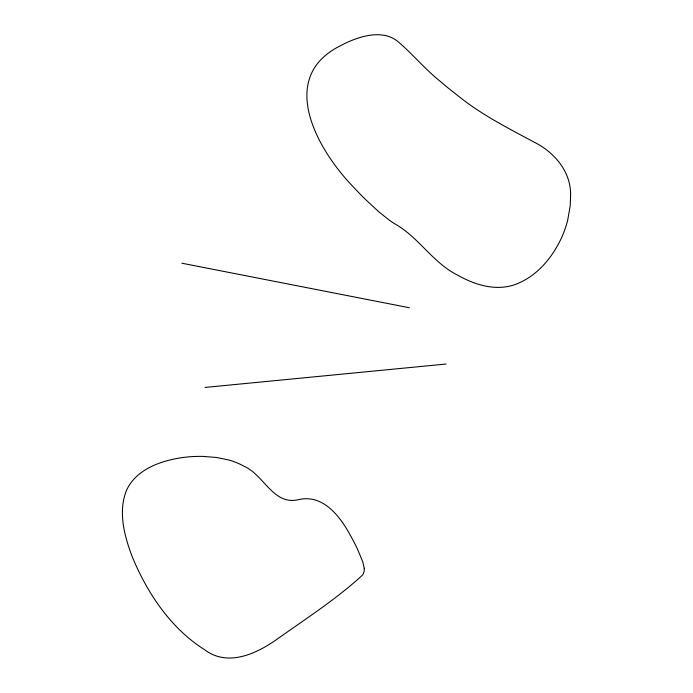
<?xml version="1.0" encoding="UTF-8"?>
<svg xmlns="http://www.w3.org/2000/svg" width="693" height="693" viewBox="0 0 693 693"><rect width="100%" height="100%" fill="white"/><g stroke="black" fill="none" stroke-linecap="round" stroke-linejoin="round"><path stroke-width="1.04" d="M204.955 387.448L446.067 364.033M181.861 263.21L409.372 307.744M364.249 568.329L364.249 570.157A12.621 10.724 -13.6 0 1 362.552 575.043C336.876 598.7 306.973 617.965 278.482 638.201C257.744 653.187 228.248 667.61 204.652 649.757C170.729 628.343 147.427 593.364 132.276 556.869C124.35 535.923 117.81 511.755 126.628 490.038C136.443 469.308 160.36 460.94 181.549 457.692A112.327 96.284 -3.8 0 1 203.153 456.41L216.788 457.501L229.071 460.057A66.398 57.831 -3.9 0 1 244.083 466.302C263.981 474.757 273.155 505.673 298.432 499.662C323.995 493.667 341.173 517.888 351.542 537.499A263.219 216.762 -0.6 0 1 357.484 549.099L362.734 561.72L364.249 568.329M570.573 196.405L570.192 205.96L567.645 220.417A102.122 94.655 -44.7 0 1 560.949 239.059C551.23 259.399 534.953 278.205 512.95 285.273C494.248 290.869 474.35 284.624 457.952 275.303C432.9 263.028 418.719 237.093 394.62 223.744A123.96 115.636 -56.3 0 1 388.946 219.88L378.802 211.772L365.419 199.402A415.02 357.432 -67.9 0 1 354.14 187.751C318.26 151.317 275.615 77.625 340.748 45.608A100.242 96.136 -56.6 0 1 354.227 39.484C368.208 34.174 385.862 31.315 398.258 41.823C412.725 54.184 424.922 69.023 439.804 80.968A673.977 522.704 -73.5 0 0 458.385 96.076C481.462 114.709 507.978 128.092 533.974 142.056C554.634 152.252 571.604 172.306 570.573 196.405"/></g></svg>
